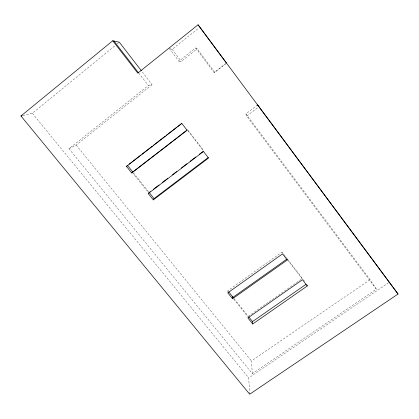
<?xml version="1.0" encoding="UTF-8"?>
<svg xmlns="http://www.w3.org/2000/svg" width="419" height="419" viewBox="0 0 419 419"><rect width="100%" height="100%" fill="white"/><g stroke="black" fill="none" stroke-linecap="round" stroke-linejoin="round"><path stroke-width="0.31" stroke-dasharray="2.1 1.57" d="M227.789 291.786L227.8 290.734L282.034 252.112L283.595 254.134M22.846 115.544L32.315 113.298L115.267 45.498M117.289 43.848L119.31 42.193M169.873 48.709L172.125 49.363L198.857 27.942M257.633 104.902L245.927 113.837L370.071 279.635L376.33 289.183L252.322 373.638L68.973 148.729L148.363 85.539L152.092 84.664L141.701 71.199M169.313 48.541L178.918 61.221L195.621 47.934L197.218 48.782L214.847 72.33L225.574 63.924M68.973 148.729L76.138 145.063L152.092 84.664M178.918 61.221L181.275 61.457L197.218 48.782M195.621 47.934L214.109 72.613L225.909 63.369M376.33 289.183L246.671 116.084L257.915 107.515M248.305 316.314L302.109 278.666L301.79 277.713M252.322 373.638L251.41 360.937L370.071 279.635M249.682 394.206L248.713 377.922L389.351 282.223M214.109 72.613L214.847 72.33M32.315 113.298L248.713 377.922M76.138 145.063L251.41 360.937M133.514 172.942L148.619 191.808M234.111 298.611L248.498 316.586M132.247 172.413L148.253 192.4M233.729 299.145L247.77 316.685M187.901 130.12L203.744 150.646M283.982 254.637L285.156 256.156M285.543 256.658L286.711 258.177M287.109 258.691L302.984 279.264M303.382 279.782L304.582 281.332M188.1 130.938L203.618 151.044M287.764 260.079L302.109 278.666M138.731 73.079L148.363 85.539M172.125 49.363L181.275 61.457M245.927 113.837L246.671 116.084M282.034 252.112L282.364 253.301"/><path stroke-width="0.63" d="M148.651 192.897L148.237 193.547L153.317 199.894L154.061 198.606L208.227 157.528M131.744 172.958L132.703 171.921L127.502 165.426L126.491 166.401L131.744 172.958L187.078 130.236L181.856 123.469L126.491 166.401M258.937 106.74L257.633 104.902L398.05 294.028L249.682 394.206L20.95 115.995L112.748 40.763L119.31 42.193L141.303 70.68M226.422 62.965L198.051 24.794L137.799 73.147L112.748 40.763M129.052 164.222L140.952 154.993M141.983 154.192L152.333 146.168M153.364 145.367L165.264 136.144M166.301 135.337L176.645 127.313M177.677 126.512L181.82 123.306M132.247 172.413L187.303 129.906M149.169 192.504L150.206 191.713M153.317 189.346L159.021 184.999M162.132 182.632L167.836 178.29M172.502 174.733L176.656 171.575M181.322 168.024L187.026 163.677M190.137 161.31L195.841 156.968M199.47 154.202L203.1 151.437M148.237 193.547L203.482 151.484L208.536 158.031L153.317 199.894M232.524 297.642L286.968 259.047L287.256 260.01L232.535 298.784L227.779 292.844L282.532 253.893L287.256 260.01M306.938 284.946L307.3 285.978L252.72 323.981L252.51 321.603L306.038 284.291M20.95 115.995L22.212 115.696M252.72 323.981L247.854 317.911L302.466 279.719L307.3 285.978M149.028 192.316L154.061 198.606M228.585 291.713L233.31 297.616M248.896 317.089L252.51 321.603M113.942 41.025L138.328 72.566M198.051 24.794L398.05 294.028M232.514 296.615L232.535 298.784"/></g></svg>
